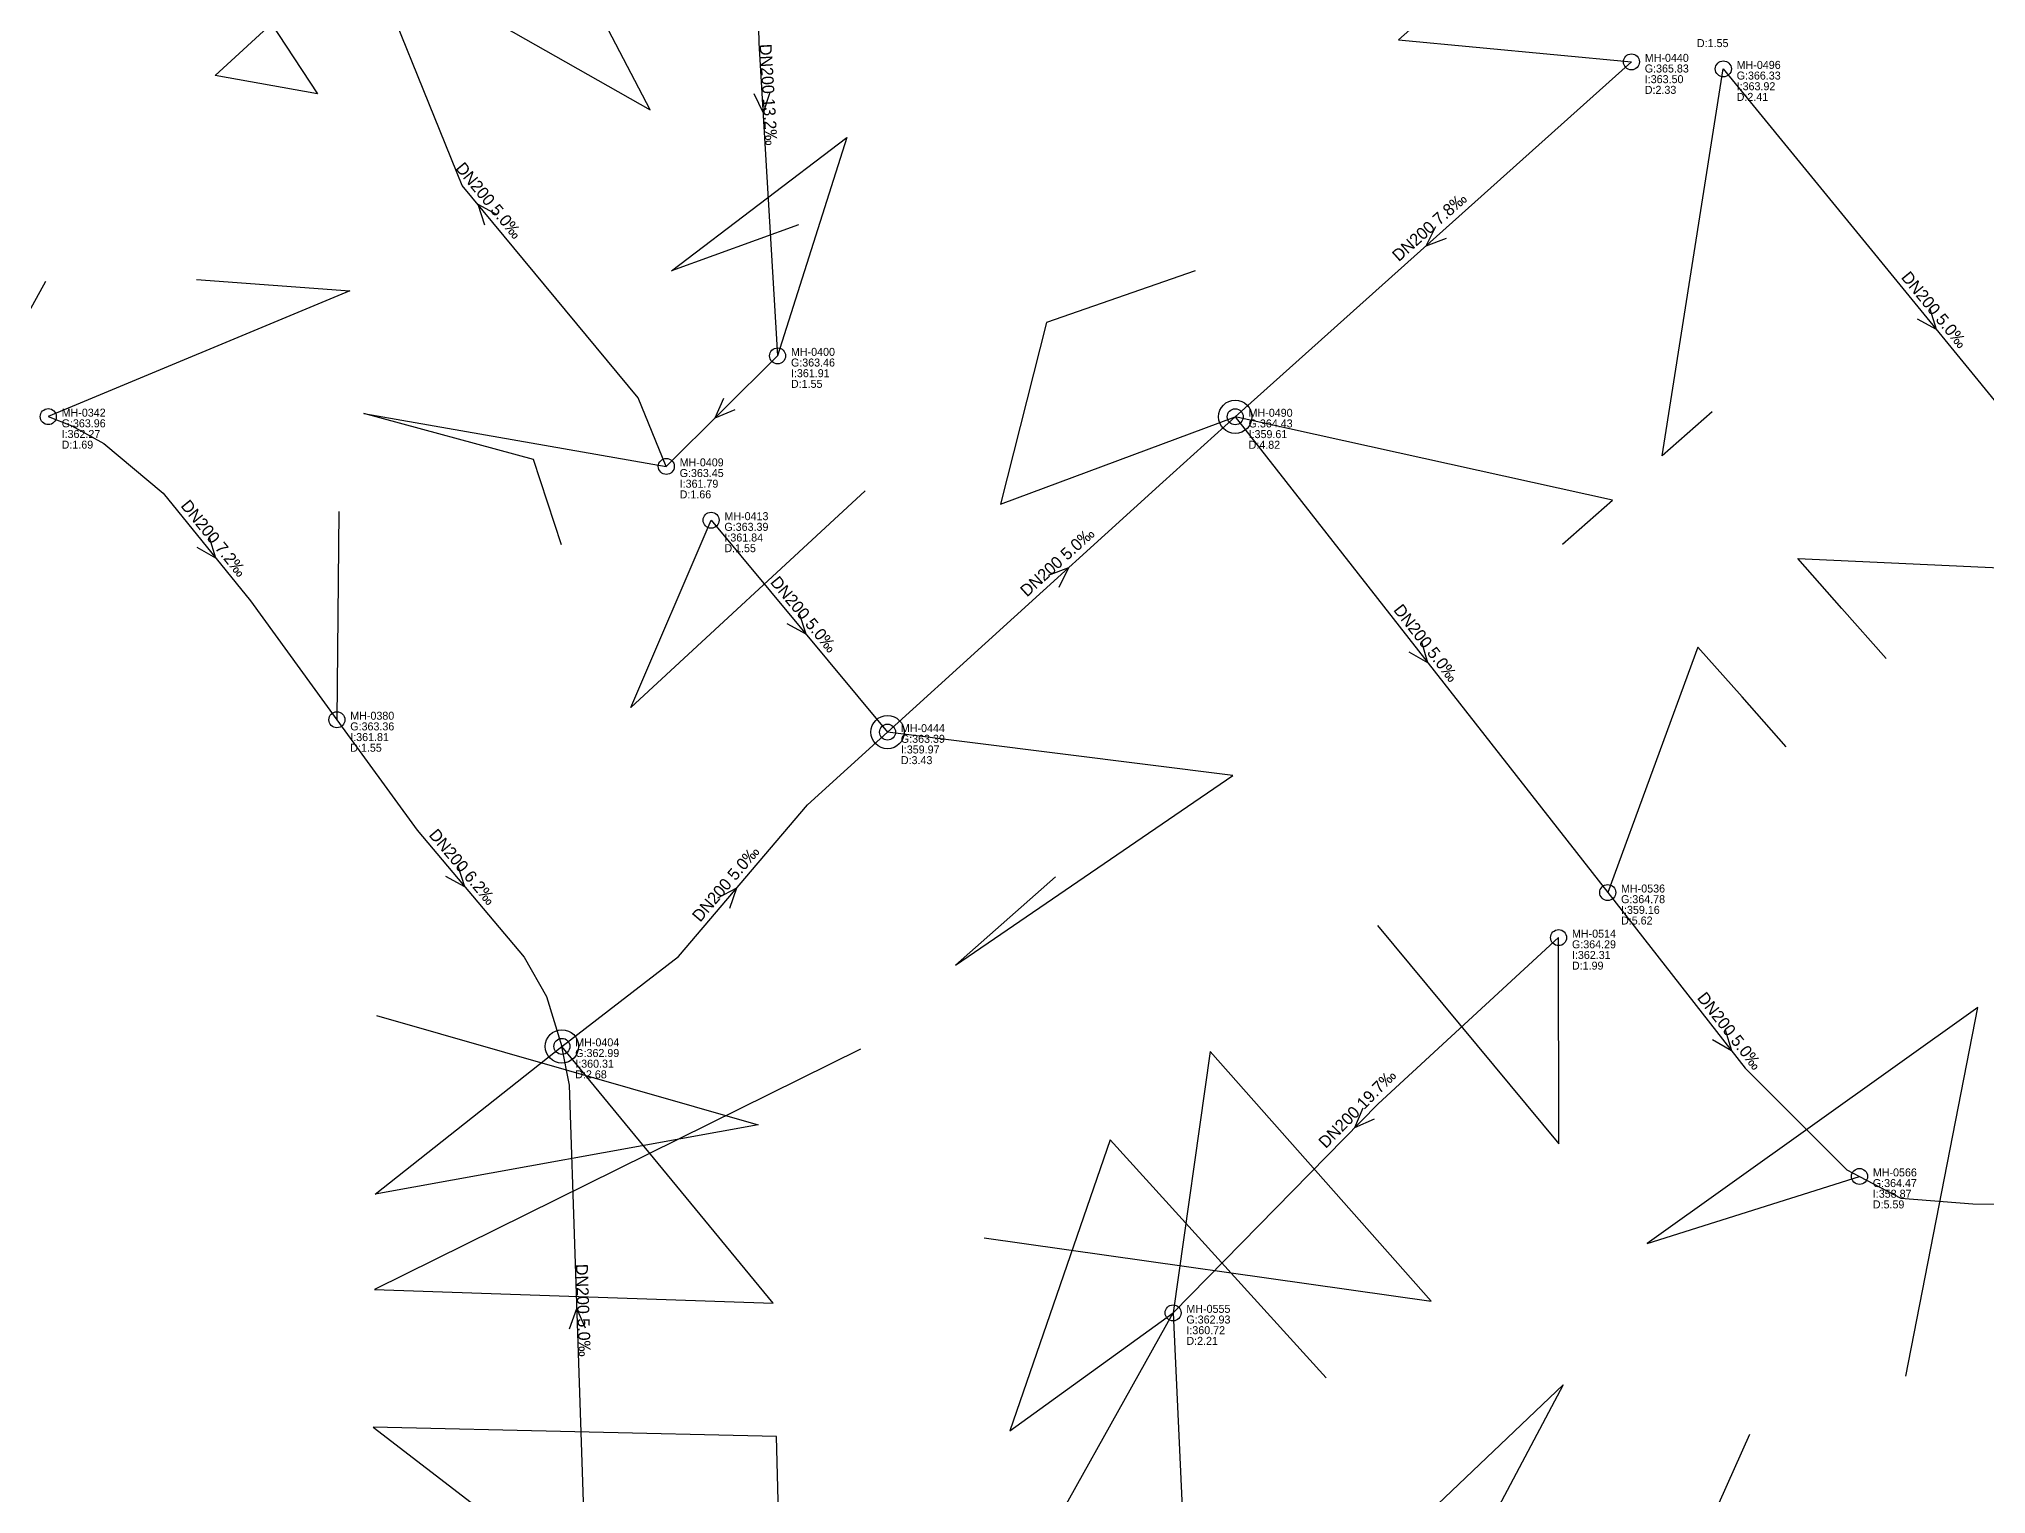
# Model space of a CAD drawing. Header units: metres. Extents: x 449900 to 451990, y 2566732 to 2570847.
# Drawn here: x 450460.2 to 450752.2, y 2569288.6 to 2569506.9 of the extents above; entities that cross this region are included whole.
import ezdxf
from ezdxf.enums import TextEntityAlignment as Align

# ---------------------------------------------------------------- set-up
doc = ezdxf.new("R2010")
doc.units = ezdxf.units.M
for name, color, linetype in [('SEW-DROP', 6, 'Continuous'), ('SEW-LABEL', 2, 'Continuous'), ('SEW-MH', 7, 'Continuous'), ('SEW-MH-LABEL', 8, 'Continuous'), ('SEW-PIPE-DN200', 3, 'Continuous'), ('SEW-RIDER', 8, 'Continuous')]:
    doc.layers.add(name, color=color, linetype=linetype)

msp = doc.modelspace()

# ---------------------------------------------------------------- linework, layer by layer
at = {"layer": 'SEW-DROP'}
for centre in [(450639.58, 2569450.17), (450587.43, 2569402.86), (450538.6, 2569355.72)]:
    msp.add_circle(centre, 2.5, dxfattribs=at)
at = {"layer": 'SEW-LABEL'}
for p, q in [((450567.4, 2569498.67), (450568.78, 2569495.75)), ((450569.8, 2569498.81), (450568.78, 2569495.75)), ((450527.02, 2569478.93), (450526.03, 2569482)), ((450528.87, 2569480.46), (450526.03, 2569482)), ((450669.6, 2569478.69), (450668.17, 2569475.79)), ((450671.2, 2569476.9), (450668.17, 2569475.79)), ((450741.86, 2569464.87), (450744.69, 2569463.3)), ((450743.72, 2569466.38), (450744.69, 2569463.3)), ((450562.82, 2569452.93), (450561.54, 2569449.96)), ((450564.51, 2569451.23), (450561.54, 2569449.96)), ((450485.71, 2569432.1), (450486.66, 2569429.02)), ((450483.84, 2569430.59), (450486.66, 2569429.02)), ((450611.57, 2569426.41), (450614.6, 2569427.54)), ((450613.19, 2569424.63), (450614.6, 2569427.54)), ((450574.16, 2569420.68), (450575.16, 2569417.61)), ((450572.32, 2569419.15), (450575.16, 2569417.61)), ((450665.63, 2569414.92), (450668.43, 2569413.3)), ((450667.52, 2569416.4), (450668.43, 2569413.3)), ((450522.98, 2569382.79), (450523.99, 2569379.72)), ((450521.14, 2569381.24), (450523.99, 2569379.72)), ((450561.97, 2569377.98), (450564.82, 2569379.49)), ((450563.79, 2569376.43), (450564.82, 2569379.49)), ((450711.17, 2569356.73), (450713.97, 2569355.11)), ((450713.06, 2569358.21), (450713.97, 2569355.11)), ((450658.7, 2569346.47), (450657.46, 2569343.48)), ((450660.42, 2569344.79), (450657.46, 2569343.48)), ((450539.76, 2569313.36), (450540.86, 2569316.4)), ((450542.16, 2569313.44), (450540.86, 2569316.4))]:
    msp.add_line(p, q, dxfattribs=at)
at = {"layer": 'SEW-MH'}
for centre in [(450698.99, 2569503.42), (450712.77, 2569502.36), (450570.95, 2569459.31), (450461.58, 2569450.19), (450639.58, 2569450.17), (450554.26, 2569442.73), (450560.97, 2569434.66), (450504.86, 2569404.72), (450587.43, 2569402.86), (450695.43, 2569378.8), (450688.07, 2569372.03), (450538.6, 2569355.72), (450733.19, 2569336.21), (450630.25, 2569315.74)]:
    msp.add_circle(centre, 1.2, dxfattribs=at)
at = {"layer": 'SEW-PIPE-DN200'}
for points in [[(450567.5, 2569535.22), (450568.15, 2569506.26), (450570.95, 2569459.31)], [(450554.26, 2569442.73), (450550.04, 2569453.02), (450523.66, 2569484.87), (450507.88, 2569523.83)], [(450698.99, 2569503.42), (450661.6, 2569469.91), (450639.58, 2569450.17)], [(450712.77, 2569502.36), (450774.71, 2569426.57)], [(450570.95, 2569459.31), (450554.26, 2569442.73)], [(450461.58, 2569450.19), (450465.13, 2569448.81), (450469.9, 2569446.18), (450478.83, 2569438.7), (450491.89, 2569422.56), (450504.86, 2569404.72)], [(450587.43, 2569402.86), (450602.08, 2569416.17), (450628.73, 2569440.37), (450639.58, 2569450.17)], [(450639.58, 2569450.17), (450695.43, 2569378.8)], [(450560.97, 2569434.66), (450587.43, 2569402.86)], [(450504.86, 2569404.72), (450516.91, 2569388.14), (450532.95, 2569369.09), (450536.29, 2569363.21), (450538.6, 2569355.72)], [(450538.6, 2569355.72), (450556.08, 2569369.21), (450575.43, 2569391.97), (450587.43, 2569402.86)], [(450695.43, 2569378.8), (450716.05, 2569352.45), (450731.29, 2569337.2), (450733.19, 2569336.21)], [(450688.07, 2569372.03), (450661, 2569347.1), (450630.25, 2569315.74), (450630.25, 2569315.74)], [(450542.28, 2569273.98), (450539.75, 2569349.88), (450538.6, 2569355.72)], [(450733.19, 2569336.21), (450739.39, 2569332.96), (450750.2, 2569332.11), (450792.36, 2569331.85)], [(450630.25, 2569315.74), (450634.42, 2569225.84)]]:
    msp.add_lwpolyline(points, dxfattribs=at)
at = {"layer": 'SEW-RIDER'}
for points in [[(450523.93, 2569542.61), (450528.28, 2569509.55), (450551.82, 2569496.23), (450533.04, 2569532.23)], [(450485.53, 2569523.62), (450501.94, 2569498.64), (450486.59, 2569501.39), (450506.51, 2569519.66)], [(450679.03, 2569520.02), (450664.04, 2569506.73), (450698.99, 2569503.42)], [(450711.11, 2569450.93), (450703.62, 2569444.3), (450712.77, 2569502.36)], [(450574.07, 2569478.99), (450555.04, 2569472.06), (450581.35, 2569492.08), (450570.95, 2569459.31)], [(450461.17, 2569470.45), (450451.45, 2569452.93)], [(450483.82, 2569470.78), (450506.81, 2569469.08), (450461.58, 2569450.19)], [(450633.59, 2569472.08), (450611.28, 2569464.31), (450604.37, 2569437.07), (450639.58, 2569450.17)], [(450538.52, 2569430.94), (450534.35, 2569443.74), (450508.92, 2569450.65), (450554.26, 2569442.73)], [(450688.64, 2569431.05), (450696.13, 2569437.68), (450639.58, 2569450.17)], [(450584.06, 2569439.05), (450548.94, 2569406.58), (450560.97, 2569434.66)], [(450505.17, 2569435.97), (450504.86, 2569404.72)], [(450737.19, 2569413.91), (450730.56, 2569421.4), (450723.93, 2569428.89), (450774.71, 2569426.57)], [(450722.21, 2569400.65), (450715.58, 2569408.14), (450708.95, 2569415.63), (450695.43, 2569378.8)], [(450612.62, 2569381.15), (450597.64, 2569367.9), (450639.23, 2569396.34), (450587.43, 2569402.86)], [(450660.92, 2569373.87), (450688.11, 2569341.1), (450688.07, 2569372.03)], [(450510.79, 2569360.35), (450568.04, 2569343.94), (450510.59, 2569333.56), (450538.6, 2569355.72)], [(450740.15, 2569306.24), (450750.92, 2569361.55), (450701.36, 2569326.12), (450733.19, 2569336.21)], [(450583.4, 2569355.3), (450510.48, 2569319.26), (450570.3, 2569317.2), (450538.6, 2569355.72)], [(450601.93, 2569327.01), (450668.95, 2569317.48), (450635.82, 2569354.93), (450630.25, 2569315.74)], [(450653.2, 2569305.97), (450620.84, 2569341.68), (450605.78, 2569298.04), (450630.25, 2569315.74)], [(450606.4, 2569273.05), (450630.25, 2569315.74)], [(450656.38, 2569274.11), (450688.73, 2569304.94), (450661.84, 2569254.2), (450679.2, 2569280.09)], [(450571.42, 2569272.21), (450570.78, 2569297.21), (450510.32, 2569298.58), (450542.28, 2569273.98)], [(450716.67, 2569297.5), (450696.87, 2569253.03), (450746.37, 2569276.4), (450712.38, 2569278.55)]]:
    msp.add_lwpolyline(points, dxfattribs=at)

# ---------------------------------------------------------------- texts
at = {"layer": 'SEW-LABEL'}
for s, rotation, p in [('DN200 13.2‰', -86.5836, (450568.69, 2569498.44)), ('DN200 5.0‰', 309.6255, (450526.99, 2569482.05)), ('DN200 7.8‰', 41.871, (450669.29, 2569478)), ('DN200 5.0‰', -50.7389, (450743.74, 2569465.66)), ('DN200 7.2‰', -51.0066, (450485.72, 2569431.38)), ('DN200 5.0‰', 42.2451, (450613.49, 2569427.73)), ('DN200 5.0‰', -50.2403, (450574.2, 2569419.96)), ('DN200 5.0‰', -51.9532, (450667.5, 2569415.68)), ('DN200 6.2‰', -49.9066, (450523.03, 2569382.07)), ('DN200 5.0‰', 49.6205, (450563.85, 2569379.55)), ('DN200 5.0‰', -51.9532, (450713.04, 2569357.49)), ('DN200 19.7‰', 45.5481, (450658.51, 2569345.75)), ('DN200 5.0‰', 271.9068, (450540.91, 2569316.1))]:
    msp.add_text(s, height=1.8, rotation=rotation, dxfattribs=at).set_placement(p, align=Align.CENTER)
at = {"layer": 'SEW-MH-LABEL'}
for s, p in [('D:1.55', (450708.81, 2569505.63)), ('G:365.83', (450700.99, 2569501.82)), ('MH-0440', (450700.99, 2569503.42)), ('G:366.33', (450714.77, 2569500.76)), ('MH-0496', (450714.77, 2569502.36)), ('D:2.33', (450700.99, 2569498.62)), ('I:363.50', (450700.99, 2569500.22)), ('I:363.92', (450714.77, 2569499.16)), ('D:2.41', (450714.77, 2569497.56)), ('G:363.46', (450572.95, 2569457.71)), ('MH-0400', (450572.95, 2569459.31)), ('D:1.55', (450572.95, 2569454.51)), ('I:361.91', (450572.95, 2569456.11)), ('G:363.96', (450463.58, 2569448.59)), ('MH-0342', (450463.58, 2569450.19)), ('G:364.43', (450641.58, 2569448.57)), ('MH-0490', (450641.58, 2569450.17)), ('D:1.69', (450463.58, 2569445.39)), ('I:362.27', (450463.58, 2569446.99)), ('D:4.82', (450641.58, 2569445.37)), ('I:359.61', (450641.58, 2569446.97)), ('MH-0409', (450556.26, 2569442.73)), ('G:363.45', (450556.26, 2569441.13)), ('I:361.79', (450556.26, 2569439.53)), ('D:1.66', (450556.26, 2569437.93)), ('MH-0413', (450562.97, 2569434.66)), ('G:363.39', (450562.97, 2569433.06)), ('I:361.84', (450562.97, 2569431.46)), ('D:1.55', (450562.97, 2569429.86)), ('MH-0380', (450506.86, 2569404.72)), ('G:363.36', (450506.86, 2569403.12)), ('I:361.81', (450506.86, 2569401.52)), ('MH-0444', (450589.43, 2569402.86)), ('D:1.55', (450506.86, 2569399.92)), ('G:363.39', (450589.43, 2569401.26)), ('I:359.97', (450589.43, 2569399.66)), ('D:3.43', (450589.43, 2569398.06)), ('MH-0536', (450697.43, 2569378.8)), ('G:364.78', (450697.43, 2569377.2)), ('I:359.16', (450697.43, 2569375.6)), ('D:5.62', (450697.43, 2569374)), ('G:364.29', (450690.07, 2569370.43)), ('MH-0514', (450690.07, 2569372.03)), ('D:1.99', (450690.07, 2569367.23)), ('I:362.31', (450690.07, 2569368.83)), ('MH-0404', (450540.6, 2569355.72)), ('G:362.99', (450540.6, 2569354.12)), ('I:360.31', (450540.6, 2569352.52)), ('D:2.68', (450540.6, 2569350.92)), ('G:364.47', (450735.19, 2569334.61)), ('MH-0566', (450735.19, 2569336.21)), ('D:5.59', (450735.19, 2569331.41)), ('I:358.87', (450735.19, 2569333.01)), ('G:362.93', (450632.25, 2569314.14)), ('MH-0555', (450632.25, 2569315.74)), ('D:2.21', (450632.25, 2569310.94)), ('I:360.72', (450632.25, 2569312.54))]:
    msp.add_text(s, height=1.2, dxfattribs=at).set_placement(p)

doc.saveas('drawing.dxf')
